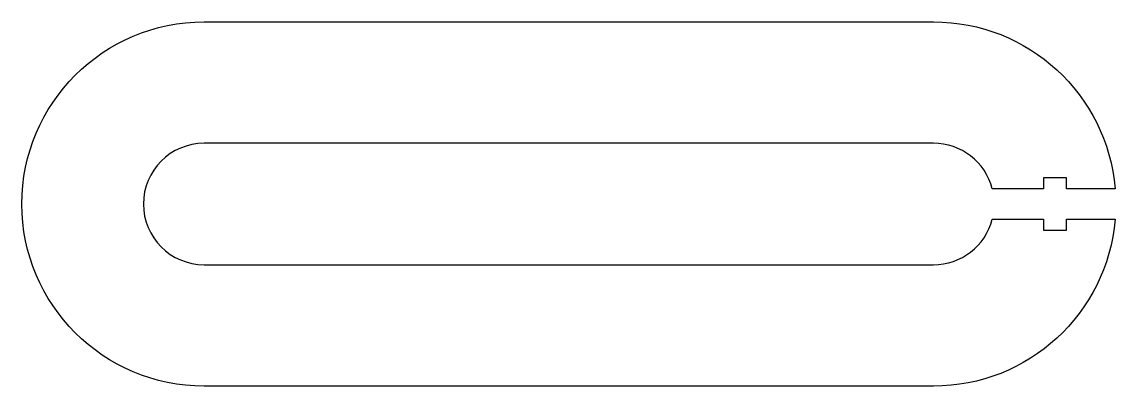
# Model space of a CAD drawing. Header units: inches. Extents: x -2.25 to 2.25, y -0.75 to 0.75.
import ezdxf

# ---------------------------------------------------------------- set-up
doc = ezdxf.new("R2010")
doc.units = ezdxf.units.IN
doc.layers.get('0').update_dxf_attribs({"linetype": 'CONTINUOUS'})

msp = doc.modelspace()

# ---------------------------------------------------------------- linework, layer by layer
msp.add_lwpolyline([(1.9528, 0.063), (1.7419, 0.063, 0.341431), (1.5, 0.25), (-1.5, 0.25, 1), (-1.5, -0.25), (1.5, -0.25, 0.341431), (1.7419, -0.063), (1.9528, -0.063), (1.9528, -0.1083), (2.0472, -0.1083), (2.0472, -0.063), (2.2473, -0.063, -0.389794), (1.5, -0.75), (-1.5, -0.75, -1), (-1.5, 0.75), (1.5, 0.75, -0.389794), (2.2473, 0.063), (2.0472, 0.063), (2.0472, 0.1083), (1.9528, 0.1083)], format="xyb", close=True)

doc.saveas('drawing.dxf')
